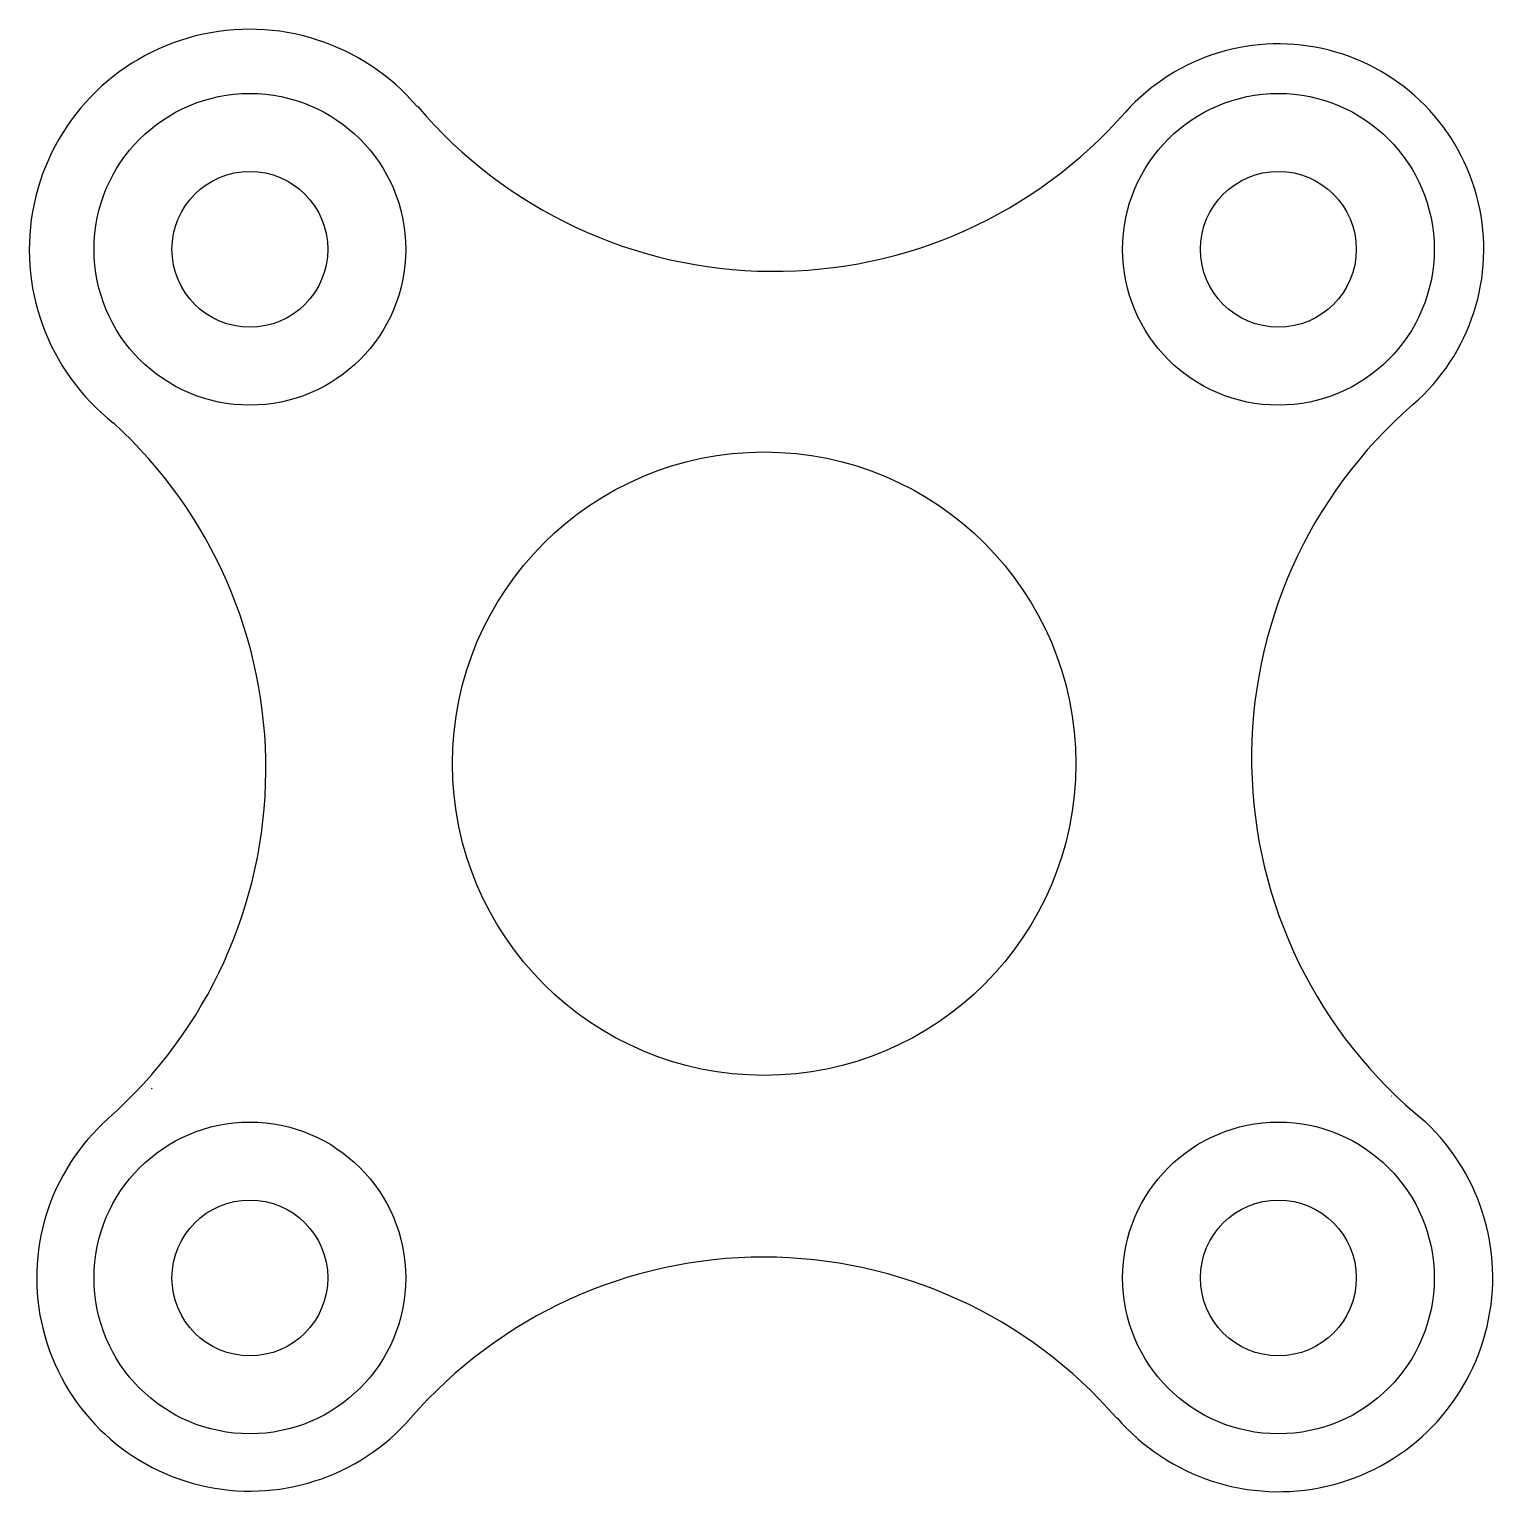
# Model space of a CAD drawing. Header units: millimetres. Extents: x -133.8 to -105.6, y 13 to 41.1.
import ezdxf

# ---------------------------------------------------------------- set-up
doc = ezdxf.new("R2010")
doc.units = ezdxf.units.MM
doc.header["$MEASUREMENT"] = 0
doc.layers.add('沉头倒角', color=1, linetype='Continuous')

msp = doc.modelspace()

# ---------------------------------------------------------------- linework, layer by layer
for centre, radius in [((-129.509, 36.881), 1.5), ((-109.71, 36.881), 1.5), ((-119.609, 26.981), 6), ((-129.509, 17.082), 1.5), ((-109.71, 17.082), 1.5)]:
    msp.add_circle(centre, radius)
at = {"linetype": 'Continuous'}
for centre, radius, start, end in [((-129.514, 36.875), 4.242, 40.3625, 231.8771), ((-109.71, 36.881), 3.954, 310.9093, 138.1426), ((-119.419, 45.457), 9, 220.3625, 318.726), ((-109.71, 36.881), 3.954, 146.4767, 146.5037), ((-101.226, 27.091), 9, 130.9093, 231.0502), ((-138.2, 26.891), 9, 311.5535, 47.6093), ((-129.507, 17.084), 4.105, 117.2753, 117.55), ((-109.71, 17.082), 4.12, 58.1042, 58.1926), ((-129.507, 17.084), 4.105, 131.5535, 318.9821), ((-109.704, 17.088), 4.12, 220.949, 406.8073), ((-119.619, 8.483), 9, 40.949, 139.0063)]:
    msp.add_arc(centre, radius, start, end, dxfattribs=at)
at = {"layer": '沉头倒角', "linetype": 'Continuous'}
for centre in [(-129.509, 36.881), (-109.71, 36.881), (-129.509, 17.082), (-109.71, 17.082)]:
    msp.add_circle(centre, 3, dxfattribs=at)

doc.saveas('drawing.dxf')
